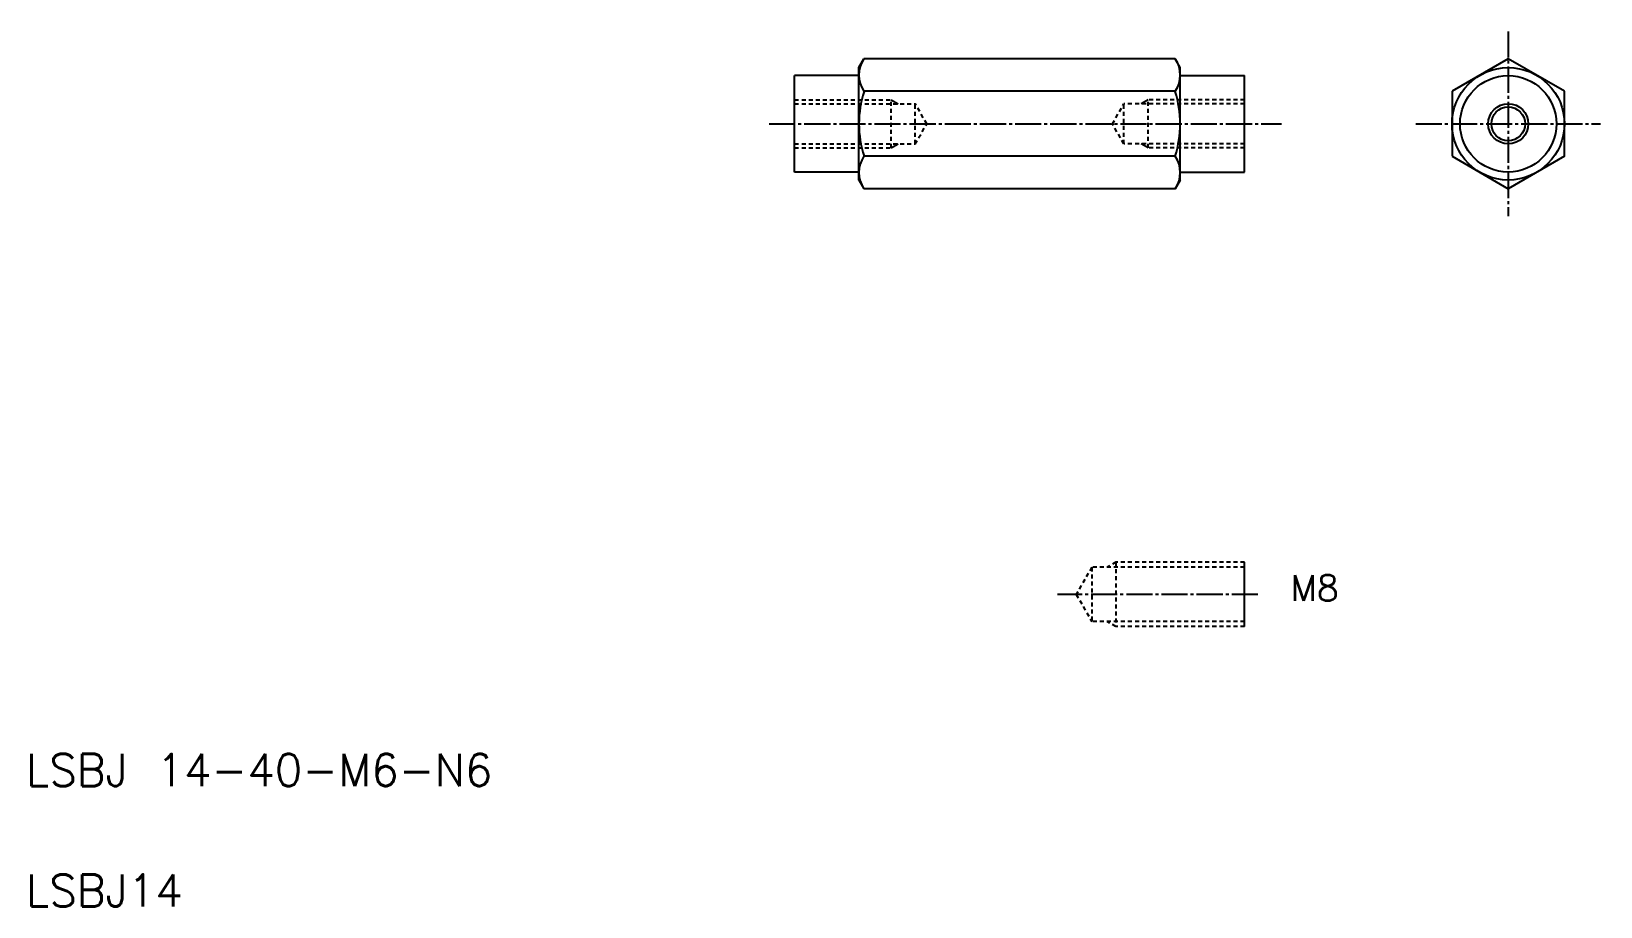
# Model space of a CAD drawing. Extents: x 11 to 206, y 10 to 119.
import ezdxf

# ---------------------------------------------------------------- set-up
doc = ezdxf.new("R2010")
doc.units = 0
doc.header["$LTSCALE"] = 0.25
doc.linetypes.add('CENTER', pattern=[17.5, 13, -1.5, 1.5, -1.5])
doc.linetypes.add('DASHED', pattern=[3.5, 2, -1.5])
doc.layers.get('0').update_dxf_attribs({"linetype": 'CONTINUOUS'})
doc.layers.add('CENTER', color=1, linetype='CENTER')
doc.styles.get("Standard").update_dxf_attribs({"font": 'txt', "bigfont": 'BIGFONT'})

msp = doc.modelspace()

# ---------------------------------------------------------------- linework, layer by layer
at = {"linetype": 'CONTINUOUS'}
for p, q in [((113.71, 114.43), (114.34, 115.52)), ((153.71, 114.43), (153.09, 115.52)), ((105.71, 101.43), (105.71, 113.43)), ((113.71, 113.43), (105.71, 113.43)), ((113.71, 100.43), (113.71, 114.43)), ((153.71, 100.43), (153.71, 114.43)), ((153.71, 113.43), (161.71, 113.43)), ((161.71, 101.43), (161.71, 113.43)), ((113.71, 101.43), (105.71, 101.43)), ((113.71, 100.43), (114.34, 99.35)), ((153.71, 100.43), (153.09, 99.35)), ((153.71, 101.43), (161.71, 101.43))]:
    msp.add_line(p, q, dxfattribs=at)
for p, q in [((153.09, 115.52), (114.34, 115.52)), ((194.55, 115.52), (187.55, 111.48)), ((201.55, 111.48), (194.55, 115.52)), ((153.09, 111.48), (114.34, 111.48)), ((187.55, 111.48), (187.55, 103.39)), ((201.55, 103.39), (201.55, 111.48)), ((153.09, 103.39), (114.34, 103.39)), ((187.55, 103.39), (194.55, 99.35)), ((201.55, 103.39), (194.55, 99.35)), ((153.09, 99.35), (114.34, 99.35)), ((161.71, 44.86), (161.71, 52.86)), ((161.71, 48.86), (161.71, 48.86)), ((161.71, 46.86), (161.71, 46.86))]:
    msp.add_line(p, q)
at = {"color": 3, "linetype": 'DASHED'}
for p, q in [((105.71, 110.43), (117.71, 110.43)), ((105.71, 109.93), (120.71, 109.93)), ((117.71, 104.43), (117.71, 110.43)), ((120.71, 104.93), (120.71, 109.93)), ((122.16, 107.43), (120.71, 109.93)), ((145.27, 107.43), (146.71, 109.93)), ((161.71, 109.93), (146.71, 109.93)), ((146.71, 104.93), (146.71, 109.93)), ((161.71, 110.43), (149.71, 110.43)), ((149.71, 104.43), (149.71, 110.43)), ((120.71, 104.93), (122.16, 107.43)), ((146.71, 104.93), (145.27, 107.43)), ((105.71, 104.93), (120.71, 104.93)), ((105.71, 104.43), (117.71, 104.43)), ((161.71, 104.93), (146.71, 104.93)), ((161.71, 104.43), (149.71, 104.43)), ((145.71, 52.86), (144.63, 52.23)), ((161.71, 52.86), (145.71, 52.86)), ((145.71, 52.86), (145.71, 44.86)), ((142.71, 52.23), (140.77, 48.86)), ((161.71, 52.23), (142.71, 52.23)), ((142.71, 52.23), (142.71, 45.48)), ((140.77, 48.86), (142.71, 45.48)), ((161.71, 45.48), (142.71, 45.48)), ((145.71, 44.86), (144.63, 45.48)), ((161.71, 44.86), (145.71, 44.86))]:
    msp.add_line(p, q, dxfattribs=at)
at = {"color": 3}
for p, q in [((117.71, 110.43), (118.58, 109.93)), ((149.71, 110.43), (148.85, 109.93)), ((117.71, 104.43), (118.58, 104.93)), ((149.71, 104.43), (148.85, 104.93))]:
    msp.add_line(p, q, dxfattribs=at)
for radius in [7, 6]:
    msp.add_circle((194.55, 107.43), radius)
at = {"color": 3, "linetype": 'CONTINUOUS'}
msp.add_circle((194.55, 107.43), 2.5, dxfattribs=at)
at = {"linetype": 'CONTINUOUS'}
msp.add_circle((194.55, 107.43), 2.1, dxfattribs=at)
for centre, radius, start, end in [((117.29, 113.5), 3.58, 145.6158, 214.3842), ((150.14, 113.5), 3.58, 325.6158, 34.3842), ((127.09, 107.43), 13.37, 162.412, 197.588), ((140.34, 107.43), 13.37, 342.412, 17.588), ((117.29, 101.37), 3.58, 145.6158, 214.3842), ((150.14, 101.37), 3.58, 325.6158, 34.3842)]:
    msp.add_arc(centre, radius, start, end)
at = {"layer": 'CENTER', "color": 1, "linetype": 'CENTER'}
for p, q in [((194.55, 118.93), (194.55, 95.93)), ((102.53, 107.43), (166.32, 107.43)), ((183.05, 107.43), (206.05, 107.43)), ((163.38, 48.86), (138.43, 48.86))]:
    msp.add_line(p, q, dxfattribs=at)

# ---------------------------------------------------------------- texts
for s, height, p in [('M8', 3.2, (167.42, 48.06)), ('LSBJ 14-40-M6-N6', 4, (10, 25)), ('LSBJ14', 4, (10, 10))]:
    msp.add_text(s, height=height).set_placement(p)

doc.saveas('drawing.dxf')
